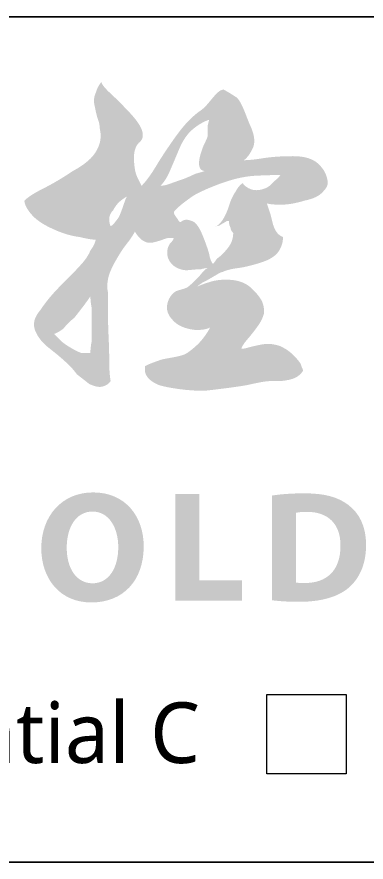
# Model space of a CAD drawing. Extents: x 2541 to 3941, y 2348 to 3338.
# Drawn here: x 3778.49 to 3798.23, y 2484.37 to 2532.15 of the extents above; entities that cross this region are included whole.
import ezdxf

# ---------------------------------------------------------------- set-up
doc = ezdxf.new("R2010")
doc.units = 0
doc.layers.get('0').update_dxf_attribs({"lineweight": 0})
doc.layers.add('图层 1', color=7, linetype='Continuous')
doc.styles.get("Standard").update_dxf_attribs({"font": 'simplex.shx', "height": 2.7})

# ---------------------------------------------------------------- blocks, each defined once
blk = doc.blocks.new('6')
at = {"layer": '图层 1', "true_color": 0x000099}
h = blk.add_hatch(color=174, dxfattribs=at)
h.dxf.hatch_style = 2
edge = h.paths.add_edge_path()
edge.add_spline(control_points=[(41.492, 8.274), (41.521, 8.188), (41.623, 8.063), (41.796, 7.905), (41.969, 7.745), (42.172, 7.542), (42.403, 7.297), (42.635, 7.05), (42.773, 6.849), (42.816, 6.691), (42.859, 6.53), (42.823, 6.407), (42.708, 6.32), (42.649, 6.262), (42.606, 6.182), (42.577, 6.082), (42.548, 5.981), (42.54, 5.836), (42.556, 5.648), (42.57, 5.459), (42.606, 5.308), (42.664, 5.192), (42.722, 5.077), (42.765, 4.989), (42.794, 4.933), (42.939, 5.077), (43.098, 5.293), (43.271, 5.584), (43.445, 5.872), (43.662, 6.198), (43.922, 6.56), (44.183, 6.921), (44.444, 7.189), (44.704, 7.362), (44.965, 7.537), (45.193, 8.007), (45.426, 8.036), (45.54, 7.977), (45.686, 7.89), (45.859, 7.776), (46.033, 7.631), (46.194, 7.072), (46.309, 6.841), (46.425, 6.582), (46.454, 6.365), (46.396, 6.19), (46.309, 5.987), (46.207, 5.843), (46.092, 5.757), (46.237, 5.757), (46.446, 5.778), (46.722, 5.823), (46.997, 5.865), (47.314, 5.887), (47.677, 5.887), (48.038, 5.887), (48.306, 5.806), (48.479, 5.648), (48.653, 5.489), (48.754, 5.308), (48.784, 5.106), (48.811, 4.989), (48.769, 4.874), (48.653, 4.758), (48.537, 4.613), (48.334, 4.512), (48.045, 4.455), (47.756, 4.367), (47.503, 4.324), (47.285, 4.324), (47.069, 4.324), (46.917, 4.338), (46.831, 4.367), (46.859, 4.282), (46.888, 4.195), (46.917, 4.107), (46.946, 4.021), (46.975, 3.912), (47.004, 3.782), (47.032, 3.653), (47.075, 3.544), (47.134, 3.456), (47.192, 3.37), (47.264, 3.311), (47.351, 3.283), (47.351, 3.11), (47.301, 2.949), (47.199, 2.805), (47.097, 2.66), (46.91, 2.546), (46.635, 2.459), (46.36, 2.371), (46.121, 2.312), (45.919, 2.284), (45.687, 2.256), (45.514, 2.212), (45.398, 2.154), (45.369, 2.154), (45.318, 2.133), (45.246, 2.089), (45.174, 2.046), (45.087, 1.994), (44.986, 1.937), (44.885, 1.879), (44.805, 1.836), (44.747, 1.808), (44.661, 1.749), (44.602, 1.705), (44.573, 1.678), (44.689, 1.734), (44.848, 1.792), (45.051, 1.851), (45.253, 1.908), (45.485, 1.922), (45.746, 1.895), (45.977, 1.864), (46.164, 1.786), (46.309, 1.655), (46.454, 1.525), (46.57, 1.388), (46.657, 1.244), (46.715, 1.126), (46.743, 0.996), (46.743, 0.852), (46.715, 0.707), (46.641, 0.555), (46.526, 0.397), (46.411, 0.237), (46.302, 0.1), (46.201, -0.016), (46.099, -0.132), (46.034, -0.233), (46.006, -0.319), (46.064, -0.319), (46.142, -0.306), (46.244, -0.275), (46.345, -0.248), (46.468, -0.219), (46.614, -0.189), (46.758, -0.161), (46.88, -0.153), (46.982, -0.167), (47.084, -0.183), (47.177, -0.204), (47.264, -0.233), (47.322, -0.261), (47.387, -0.298), (47.46, -0.341), (47.531, -0.384), (47.611, -0.45), (47.698, -0.536), (47.785, -0.623), (47.857, -0.709), (47.916, -0.796), (47.943, -0.884), (47.973, -0.956), (48.002, -1.013), (47.973, -1.071), (47.922, -1.13), (47.85, -1.187), (47.778, -1.245), (47.677, -1.288), (47.546, -1.317), (47.416, -1.346), (47.292, -1.36), (47.177, -1.36), (47.177, -1.36), (46.917, -1.36), (46.917, -1.36), (46.801, -1.36), (46.555, -1.404), (46.18, -1.491), (45.832, -1.549), (45.398, -1.607), (44.878, -1.665), (44.356, -1.694), (43.598, -1.57), (43.337, -1.483), (43.077, -1.367), (42.932, -1.223), (42.903, -1.049), (42.903, -1.049), (42.903, -1.005), (42.903, -1.005), (42.903, -1.005), (42.903, -0.962), (42.903, -0.962), (42.903, -0.962), (42.903, -0.918), (42.903, -0.918), (42.903, -0.918), (42.903, -0.877), (42.903, -0.877), (43.018, -0.817), (43.164, -0.759), (43.337, -0.701), (43.511, -0.615), (44.067, -0.594), (44.269, -0.45), (44.472, -0.306), (44.631, -0.161), (44.747, -0.016), (44.863, 0.128), (44.949, 0.258), (45.007, 0.376), (44.921, 0.317), (44.776, 0.288), (44.573, 0.288), (44.371, 0.288), (43.992, 0.38), (43.818, 0.584), (43.644, 0.756), (43.579, 0.937), (43.623, 1.126), (43.667, 1.313), (43.76, 1.452), (43.905, 1.538), (43.963, 1.566), (44.219, 1.619), (44.291, 1.678), (44.363, 1.734), (44.444, 1.808), (44.53, 1.895), (44.617, 1.981), (44.689, 2.059), (44.747, 2.133), (44.805, 2.204), (44.863, 2.256), (44.921, 2.284), (44.863, 2.284), (44.79, 2.27), (44.704, 2.242), (44.588, 2.242), (44.472, 2.234), (44.356, 2.22), (44.241, 2.204), (44.139, 2.212), (44.053, 2.242), (43.966, 2.27), (43.894, 2.306), (43.836, 2.351), (43.778, 2.393), (43.727, 2.451), (43.684, 2.523), (43.641, 2.595), (43.619, 2.681), (43.619, 2.785), (43.619, 2.885), (43.647, 2.98), (43.705, 3.066), (43.763, 3.124), (43.807, 3.18), (43.836, 3.239), (43.749, 3.268), (43.647, 3.261), (43.532, 3.219), (43.416, 3.174), (43.3, 3.138), (43.185, 3.11), (43.069, 3.079), (42.961, 3.094), (42.859, 3.152), (42.758, 3.211), (42.664, 3.311), (42.577, 3.456), (42.519, 3.34), (42.432, 3.211), (42.317, 3.066), (42.201, 2.921), (42.078, 2.732), (41.949, 2.502), (41.818, 2.27), (41.738, 2.075), (41.71, 1.917), (41.68, 1.756), (41.68, 1.619), (41.71, 1.503), (41.71, 1.503), (41.71, 0.918), (41.71, 0.918), (41.71, 0.671), (41.716, 0.389), (41.731, 0.072), (41.745, -0.248), (41.752, -0.522), (41.752, -0.753), (41.752, -0.985), (41.768, -1.187), (41.796, -1.36), (41.738, -1.447), (41.65, -1.504), (41.536, -1.535), (41.42, -1.564), (41.275, -1.535), (41.101, -1.447), (40.957, -1.332), (40.826, -1.23), (40.711, -1.143), (40.625, -1.028), (40.552, -0.941), (40.494, -0.884), (40.321, -0.709), (40.104, -0.522), (39.843, -0.319), (39.611, -0.146), (39.453, 0.05), (39.365, 0.267), (39.279, 0.485), (39.337, 0.707), (39.54, 0.94), (39.713, 1.2), (39.93, 1.461), (40.19, 1.72), (40.249, 1.777), (40.335, 1.864), (40.45, 1.981), (40.566, 2.095), (40.696, 2.234), (40.841, 2.393), (40.986, 2.551), (41.087, 2.704), (41.145, 2.849), (41.232, 2.964), (41.29, 3.079), (41.318, 3.197), (41.203, 3.197), (41.029, 3.224), (40.798, 3.283), (40.538, 3.311), (40.249, 3.397), (39.93, 3.544), (39.611, 3.687), (39.38, 3.848), (39.236, 4.021), (39.09, 4.195), (39.019, 4.338), (39.019, 4.455), (39.134, 4.57), (39.337, 4.7), (39.626, 4.846), (39.915, 4.989), (40.233, 5.177), (40.581, 5.409), (40.957, 5.611), (41.21, 5.828), (41.34, 6.06), (41.471, 6.291), (41.507, 6.523), (41.449, 6.754), (41.449, 6.869), (41.42, 6.999), (41.362, 7.145), (41.333, 7.261), (41.304, 7.391), (41.275, 7.537), (41.246, 7.68), (41.26, 7.809), (41.318, 7.927), (41.347, 8.042), (41.406, 8.157), (41.492, 8.274)], knot_values=[0, 0, 0, 0, 0.352778, 0.352778, 0.352778, 0.705556, 0.705556, 0.705556, 1.058334, 1.058334, 1.058334, 1.411112, 1.411112, 1.411112, 1.76389, 1.76389, 1.76389, 2.116668, 2.116668, 2.116668, 2.469446, 2.469446, 2.469446, 2.822224, 2.822224, 2.822224, 3.175002, 3.175002, 3.175002, 3.52778, 3.52778, 3.52778, 3.880558, 3.880558, 3.880558, 4.233336, 4.233336, 4.233336, 4.586114, 4.586114, 4.586114, 4.938892, 4.938892, 4.938892, 5.29167, 5.29167, 5.29167, 5.644448, 5.644448, 5.644448, 5.997226, 5.997226, 5.997226, 6.350004, 6.350004, 6.350004, 6.702782, 6.702782, 6.702782, 7.05556, 7.05556, 7.05556, 7.408338, 7.408338, 7.408338, 7.761116, 7.761116, 7.761116, 8.113894, 8.113894, 8.113894, 8.466672, 8.466672, 8.466672, 8.81945, 8.81945, 8.81945, 9.172228, 9.172228, 9.172228, 9.525006, 9.525006, 9.525006, 9.877784, 9.877784, 9.877784, 10.230562, 10.230562, 10.230562, 10.58334, 10.58334, 10.58334, 10.936118, 10.936118, 10.936118, 11.288896, 11.288896, 11.288896, 11.641674, 11.641674, 11.641674, 11.994452, 11.994452, 11.994452, 12.34723, 12.34723, 12.34723, 12.700008, 12.700008, 12.700008, 13.052786, 13.052786, 13.052786, 13.405564, 13.405564, 13.405564, 13.758342, 13.758342, 13.758342, 14.11112, 14.11112, 14.11112, 14.463898, 14.463898, 14.463898, 14.816676, 14.816676, 14.816676, 15.169454, 15.169454, 15.169454, 15.522232, 15.522232, 15.522232, 15.87501, 15.87501, 15.87501, 16.227788, 16.227788, 16.227788, 16.580566, 16.580566, 16.580566, 16.933344, 16.933344, 16.933344, 17.286123, 17.286123, 17.286123, 17.638901, 17.638901, 17.638901, 17.991679, 17.991679, 17.991679, 18.344457, 18.344457, 18.344457, 18.697235, 18.697235, 18.697235, 19.050013, 19.050013, 19.050013, 19.402791, 19.402791, 19.402791, 19.755569, 19.755569, 19.755569, 20.108347, 20.108347, 20.108347, 20.461125, 20.461125, 20.461125, 20.813903, 20.813903, 20.813903, 21.166681, 21.166681, 21.166681, 21.519459, 21.519459, 21.519459, 21.872237, 21.872237, 21.872237, 22.225015, 22.225015, 22.225015, 22.577793, 22.577793, 22.577793, 22.930571, 22.930571, 22.930571, 23.283349, 23.283349, 23.283349, 23.636127, 23.636127, 23.636127, 23.988905, 23.988905, 23.988905, 24.341683, 24.341683, 24.341683, 24.694461, 24.694461, 24.694461, 25.047239, 25.047239, 25.047239, 25.400017, 25.400017, 25.400017, 25.752795, 25.752795, 25.752795, 26.105573, 26.105573, 26.105573, 26.458351, 26.458351, 26.458351, 26.811129, 26.811129, 26.811129, 27.163907, 27.163907, 27.163907, 27.516685, 27.516685, 27.516685, 27.869463, 27.869463, 27.869463, 28.222241, 28.222241, 28.222241, 28.575019, 28.575019, 28.575019, 28.927797, 28.927797, 28.927797, 29.280575, 29.280575, 29.280575, 29.633353, 29.633353, 29.633353, 29.986131, 29.986131, 29.986131, 30.338909, 30.338909, 30.338909, 30.691687, 30.691687, 30.691687, 31.044465, 31.044465, 31.044465, 31.397243, 31.397243, 31.397243, 31.750021, 31.750021, 31.750021, 32.102799, 32.102799, 32.102799, 32.455577, 32.455577, 32.455577, 32.808355, 32.808355, 32.808355, 33.161133, 33.161133, 33.161133, 33.513911, 33.513911, 33.513911, 33.866689, 33.866689, 33.866689, 34.219467, 34.219467, 34.219467, 34.572245, 34.572245, 34.572245, 34.925023, 34.925023, 34.925023, 35.277801, 35.277801, 35.277801, 35.630579, 35.630579, 35.630579, 35.983357, 35.983357, 35.983357, 36.336135, 36.336135, 36.336135, 36.688913, 36.688913, 36.688913, 37.041691, 37.041691, 37.041691, 37.394469, 37.394469, 37.394469, 37.747247, 37.747247, 37.747247, 38.100025, 38.100025, 38.100025, 38.452803, 38.452803, 38.452803, 38.805581, 38.805581, 38.805581, 39.158359, 39.158359, 39.158359, 39.511137, 39.511137, 39.511137, 39.863915, 39.863915, 39.863915, 40.216693, 40.216693, 40.216693, 40.569471, 40.569471, 40.569471, 40.922249, 40.922249, 40.922249, 41.275027, 41.275027, 41.275027, 41.627805, 41.627805, 41.627805, 41.980583, 41.980583, 41.980583, 42.333361, 42.333361, 42.333361, 42.333361], degree=3, periodic=0)
edge.add_line((41.492, 8.274), (41.492, 8.274))
edge = h.paths.add_edge_path()
edge.add_spline(control_points=[(41.145, 1.374), (41.087, 1.286), (41.015, 1.185), (40.928, 1.069), (40.841, 0.953), (40.739, 0.823), (40.625, 0.679), (40.479, 0.562), (40.364, 0.447), (40.277, 0.332), (40.161, 0.245), (40.06, 0.186), (39.974, 0.159), (40.031, 0.1), (40.096, 0.034), (40.169, -0.037), (40.24, -0.11), (40.349, -0.189), (40.494, -0.275), (40.639, -0.363), (40.755, -0.419), (40.841, -0.45), (40.841, -0.45), (41.145, -0.45), (41.145, -0.45), (41.145, -0.334), (41.159, -0.204), (41.189, -0.058), (41.189, -0.058), (41.189, 0.462), (41.189, 0.462), (41.189, 0.462), (41.189, 0.982), (41.189, 0.982), (41.159, 1.126), (41.145, 1.257), (41.145, 1.374)], knot_values=[0, 0, 0, 0, 0.352778, 0.352778, 0.352778, 0.705556, 0.705556, 0.705556, 1.058334, 1.058334, 1.058334, 1.411112, 1.411112, 1.411112, 1.76389, 1.76389, 1.76389, 2.116668, 2.116668, 2.116668, 2.469446, 2.469446, 2.469446, 2.822224, 2.822224, 2.822224, 3.175002, 3.175002, 3.175002, 3.52778, 3.52778, 3.52778, 3.880558, 3.880558, 3.880558, 4.233336, 4.233336, 4.233336, 4.233336], degree=3, periodic=0)
edge.add_line((41.145, 1.374), (41.145, 1.374))
edge = h.paths.add_edge_path()
edge.add_spline(control_points=[(42.317, 4.585), (42.259, 4.554), (42.186, 4.504), (42.1, 4.433), (42.013, 4.36), (41.941, 4.265), (41.882, 4.15), (41.796, 4.065), (41.752, 3.97), (41.752, 3.87), (41.752, 3.766), (41.768, 3.687), (41.796, 3.631), (41.854, 3.658), (41.911, 3.717), (41.969, 3.804), (42.028, 3.861), (42.078, 3.947), (42.122, 4.065), (42.165, 4.179), (42.201, 4.282), (42.23, 4.367), (42.259, 4.455), (42.288, 4.526), (42.317, 4.585)], knot_values=[0, 0, 0, 0, 0.352778, 0.352778, 0.352778, 0.705556, 0.705556, 0.705556, 1.058334, 1.058334, 1.058334, 1.411112, 1.411112, 1.411112, 1.76389, 1.76389, 1.76389, 2.116668, 2.116668, 2.116668, 2.469446, 2.469446, 2.469446, 2.822224, 2.822224, 2.822224, 2.822224], degree=3, periodic=0)
edge.add_line((42.317, 4.585), (42.317, 4.585))
edge = h.paths.add_edge_path()
edge.add_spline(control_points=[(44.965, 7.059), (44.79, 6.999), (44.617, 6.899), (44.444, 6.754), (44.269, 6.61), (44.125, 6.399), (44.009, 6.126), (43.894, 5.85), (43.792, 5.611), (43.705, 5.409), (43.619, 5.206), (43.517, 5.047), (43.402, 4.933), (43.488, 4.933), (43.59, 4.955), (43.705, 4.997), (43.821, 5.041), (43.966, 5.091), (44.139, 5.15), (44.284, 5.206), (44.414, 5.264), (44.53, 5.322), (44.646, 5.35), (44.747, 5.38), (44.834, 5.409), (44.747, 5.409), (44.689, 5.452), (44.661, 5.539), (44.631, 5.626), (44.639, 5.748), (44.682, 5.909), (44.726, 6.067), (44.776, 6.204), (44.834, 6.32), (44.892, 6.435), (44.921, 6.508), (44.921, 6.537), (44.921, 6.537), (44.921, 6.646), (44.921, 6.646), (44.921, 6.646), (44.921, 6.799), (44.921, 6.799), (44.921, 6.855), (44.927, 6.907), (44.943, 6.95), (44.957, 6.994), (44.965, 7.03), (44.965, 7.059)], knot_values=[0, 0, 0, 0, 0.352778, 0.352778, 0.352778, 0.705556, 0.705556, 0.705556, 1.058334, 1.058334, 1.058334, 1.411112, 1.411112, 1.411112, 1.76389, 1.76389, 1.76389, 2.116668, 2.116668, 2.116668, 2.469446, 2.469446, 2.469446, 2.822224, 2.822224, 2.822224, 3.175002, 3.175002, 3.175002, 3.52778, 3.52778, 3.52778, 3.880558, 3.880558, 3.880558, 4.233336, 4.233336, 4.233336, 4.586114, 4.586114, 4.586114, 4.938892, 4.938892, 4.938892, 5.29167, 5.29167, 5.29167, 5.644448, 5.644448, 5.644448, 5.644448], degree=3, periodic=0)
edge.add_line((44.965, 7.059), (44.965, 7.059))
edge = h.paths.add_edge_path()
edge.add_spline(control_points=[(47.264, 5.28), (47.062, 5.28), (46.801, 5.272), (46.483, 5.258), (46.164, 5.242), (45.817, 5.172), (45.441, 5.041), (45.065, 4.91), (44.747, 4.772), (44.487, 4.629), (44.227, 4.455), (44.024, 4.295), (43.879, 4.15), (43.85, 4.121), (43.836, 4.092), (43.836, 4.065), (43.836, 4.034), (43.858, 3.992), (43.901, 3.934), (43.944, 3.875), (43.973, 3.831), (43.988, 3.804), (44.002, 3.775), (44.024, 3.761), (44.053, 3.761), (44.139, 3.848), (44.254, 3.861), (44.4, 3.804), (44.515, 3.775), (44.624, 3.644), (44.726, 3.414), (44.826, 3.18), (44.905, 2.964), (44.965, 2.763), (44.993, 2.588), (45.036, 2.473), (45.094, 2.415), (45.122, 2.443), (45.166, 2.502), (45.224, 2.588), (45.311, 2.645), (45.405, 2.732), (45.507, 2.849), (45.608, 2.964), (45.673, 3.066), (45.702, 3.152), (45.731, 3.239), (45.746, 3.327), (45.746, 3.414), (45.687, 3.47), (45.658, 3.528), (45.658, 3.587), (45.63, 3.644), (45.615, 3.687), (45.615, 3.717), (45.615, 3.717), (45.615, 3.804), (45.615, 3.804), (45.556, 3.804), (45.514, 3.789), (45.485, 3.761), (45.427, 3.73), (45.376, 3.702), (45.333, 3.673), (45.29, 3.644), (45.239, 3.631), (45.181, 3.631), (45.152, 3.6), (45.122, 3.587), (45.094, 3.587), (45.21, 3.615), (45.311, 3.695), (45.398, 3.825), (45.485, 3.956), (45.556, 4.115), (45.615, 4.303), (45.673, 4.49), (45.746, 4.642), (45.832, 4.758), (45.89, 4.874), (45.962, 4.96), (46.049, 5.019), (46.108, 4.933), (46.194, 4.867), (46.309, 4.824), (46.425, 4.78), (46.555, 4.78), (46.7, 4.824), (46.845, 4.867), (46.96, 4.946), (47.047, 5.063), (47.163, 5.15), (47.235, 5.221), (47.264, 5.28)], knot_values=[0, 0, 0, 0, 0.352778, 0.352778, 0.352778, 0.705556, 0.705556, 0.705556, 1.058334, 1.058334, 1.058334, 1.411112, 1.411112, 1.411112, 1.76389, 1.76389, 1.76389, 2.116668, 2.116668, 2.116668, 2.469446, 2.469446, 2.469446, 2.822224, 2.822224, 2.822224, 3.175002, 3.175002, 3.175002, 3.52778, 3.52778, 3.52778, 3.880558, 3.880558, 3.880558, 4.233336, 4.233336, 4.233336, 4.586114, 4.586114, 4.586114, 4.938892, 4.938892, 4.938892, 5.29167, 5.29167, 5.29167, 5.644448, 5.644448, 5.644448, 5.997226, 5.997226, 5.997226, 6.350004, 6.350004, 6.350004, 6.702782, 6.702782, 6.702782, 7.05556, 7.05556, 7.05556, 7.408338, 7.408338, 7.408338, 7.761116, 7.761116, 7.761116, 8.113894, 8.113894, 8.113894, 8.466672, 8.466672, 8.466672, 8.81945, 8.81945, 8.81945, 9.172228, 9.172228, 9.172228, 9.525006, 9.525006, 9.525006, 9.877784, 9.877784, 9.877784, 10.230562, 10.230562, 10.230562, 10.58334, 10.58334, 10.58334, 10.936118, 10.936118, 10.936118, 10.936118], degree=3, periodic=0)
edge.add_line((47.264, 5.28), (47.264, 5.28))
h = blk.add_hatch(color=174, dxfattribs=at)
h.dxf.hatch_style = 2
edge = h.paths.add_edge_path()
edge.add_spline(control_points=[(42.862, -6.681), (42.862, -7.807), (42.18, -8.49), (41.177, -8.49), (40.158, -8.49), (39.562, -7.721), (39.562, -6.743), (39.562, -5.714), (40.219, -4.945), (41.232, -4.945), (42.287, -4.945), (42.862, -5.734), (42.862, -6.681)], knot_values=[0, 0, 0, 0, 0.352778, 0.352778, 0.352778, 0.705556, 0.705556, 0.705556, 1.058334, 1.058334, 1.058334, 1.411112, 1.411112, 1.411112, 1.411112], degree=3, periodic=0)
edge.add_line((42.862, -6.681), (42.862, -6.681))
edge = h.paths.add_edge_path()
edge.add_spline(control_points=[(40.382, -6.728), (40.382, -7.4), (40.698, -7.873), (41.217, -7.873), (41.742, -7.873), (42.042, -7.374), (42.042, -6.707), (42.042, -6.091), (41.747, -5.561), (41.212, -5.561), (40.688, -5.561), (40.382, -6.06), (40.382, -6.728)], knot_values=[0, 0, 0, 0, 0.352778, 0.352778, 0.352778, 0.705556, 0.705556, 0.705556, 1.058334, 1.058334, 1.058334, 1.411112, 1.411112, 1.411112, 1.411112], degree=3, periodic=0)
edge.add_line((40.382, -6.728), (40.382, -6.728))
h = blk.add_hatch(color=174, dxfattribs=at)
h.dxf.hatch_style = 2
h.paths.add_polyline_path([(43.88, -5), (44.659, -5), (44.659, -7.782), (46.024, -7.782), (46.024, -8.434), (43.88, -8.434)])
h = blk.add_hatch(color=174, dxfattribs=at)
h.dxf.hatch_style = 2
edge = h.paths.add_edge_path()
edge.add_spline(control_points=[(46.991, -5.047), (47.277, -5), (47.649, -4.975), (48.041, -4.975), (48.692, -4.975), (49.115, -5.093), (49.446, -5.342), (49.803, -5.608), (50.027, -6.03), (50.027, -6.636), (50.027, -7.293), (49.787, -7.746), (49.456, -8.026), (49.094, -8.326), (48.545, -8.469), (47.873, -8.469), (47.47, -8.469), (47.185, -8.444), (46.991, -8.418), (46.991, -8.418), (46.991, -5.047), (46.991, -5.047)], knot_values=[0, 0, 0, 0, 1, 1, 1, 2, 2, 2, 3, 3, 3, 4, 4, 4, 5, 5, 5, 6, 6, 6, 7, 7, 7, 7], degree=3, periodic=1)
edge = h.paths.add_edge_path()
edge.add_spline(control_points=[(47.771, -7.848), (47.837, -7.863), (47.943, -7.863), (48.041, -7.863), (48.744, -7.868), (49.202, -7.481), (49.202, -6.662), (49.207, -5.949), (48.789, -5.571), (48.122, -5.571), (47.949, -5.571), (47.837, -5.587), (47.771, -5.602), (47.771, -5.602), (47.771, -7.848), (47.771, -7.848)], knot_values=[0, 0, 0, 0, 1, 1, 1, 2, 2, 2, 3, 3, 3, 4, 4, 4, 5, 5, 5, 5], degree=3, periodic=1)

msp = doc.modelspace()

# ---------------------------------------------------------------- linework, layer by layer
at = {"color": 0, "lineweight": 0}
for p, q in [((3266.71246, 2532.15172), (3898.1404, 2532.15172)), ((3898.1404, 2484.36798), (3515.87051, 2484.36798))]:
    msp.add_line(p, q, dxfattribs=at)
for p, q in [((3898.1404, 2532.15172), (3683.11358, 2532.15172)), ((3683.11358, 2484.36798), (3898.1404, 2484.36798))]:
    msp.add_line(p, q)
at = {"color": 0}
msp.add_line((3889.33451, 2484.36798), (3515.87051, 2484.36798), dxfattribs=at)
msp.add_lwpolyline([(3515.87051, 2532.15172), (3898.1404, 2532.15172), (3898.1404, 2484.36798), (3515.87051, 2484.36798)], close=True, dxfattribs=at)
at = {"color": 1}
msp.add_lwpolyline([(3792.62118, 2493.84165), (3797.11217, 2493.84165), (3797.11217, 2489.35434), (3792.62118, 2489.35434)], close=True, dxfattribs=at)

# ---------------------------------------------------------------- block references
at = {"xscale": 1.755, "yscale": 1.755, "zscale": 1.755}
msp.add_blockref('6', (3710.4368, 2513.94703), dxfattribs=at)

# ---------------------------------------------------------------- texts
at = {"color": 2, "insert": (3746.1021, 2493.39719), "char_height": 3.42869872, "width": 44.7784857, "attachment_point": 1}
msp.add_mtext('{\\fMicrosoft JhengHei|b0|i0|c136|p18;\\C1;\\fMicrosoft JhengHei|b0|i0|c136|p18;機密C \\fMicrosoft JhengHei|b0|i0|c136|p18;Confidential C}', dxfattribs=at)

doc.saveas('drawing.dxf')
